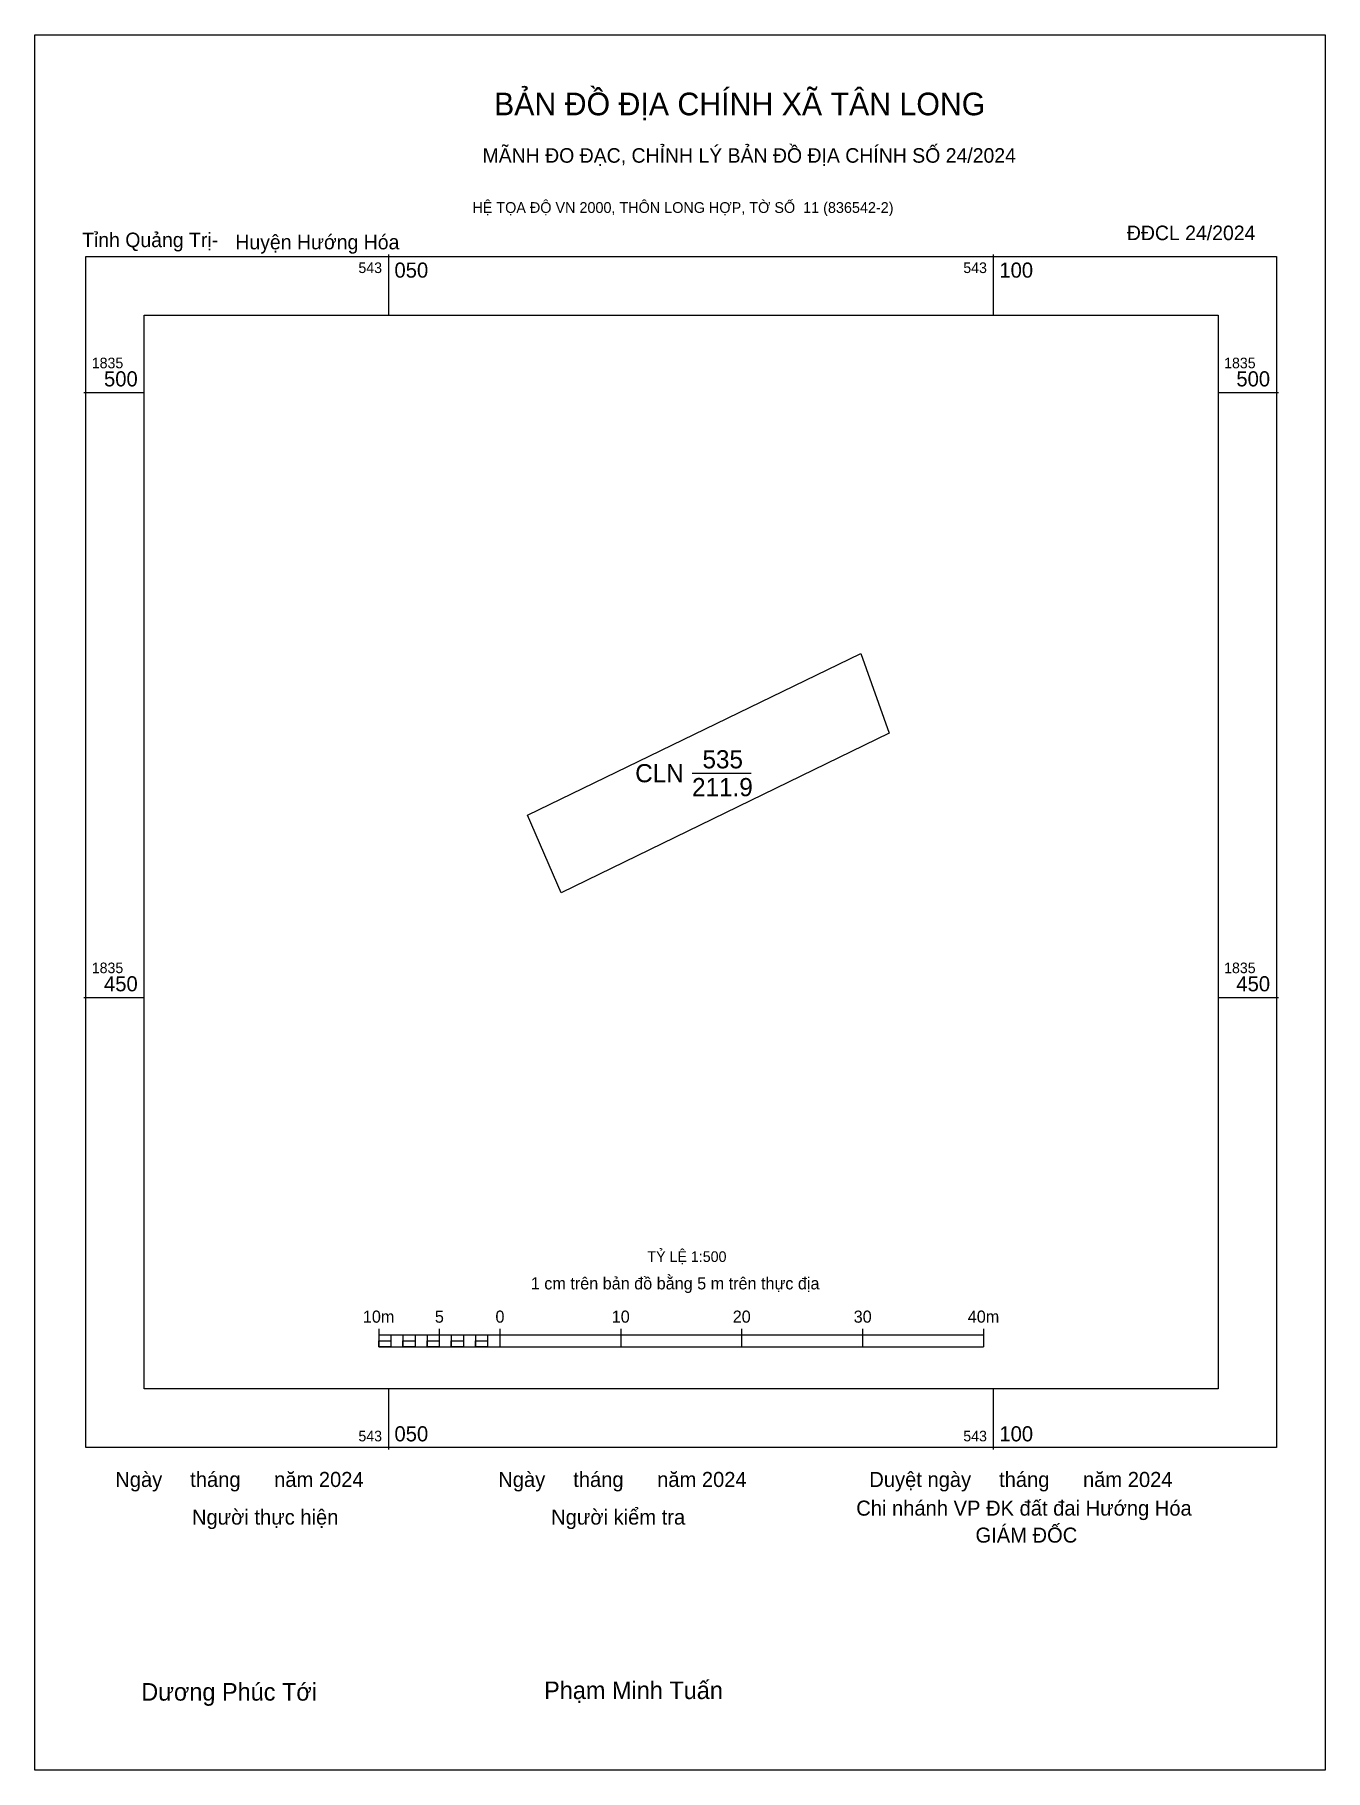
# Model space of a CAD drawing. Extents: x 543021 to 543127, y 1835386 to 1835530.
import ezdxf

# ---------------------------------------------------------------- set-up
doc = ezdxf.new("R2010")
doc.units = 0
for name, color, linetype in [('Level 10', 7, 'Continuous'), ('Level 13', 7, 'Continuous'), ('Level 15', 7, 'Continuous'), ('Level 6', 7, 'Continuous'), ('Level 62', 7, 'Continuous'), ('Level 63', 7, 'Continuous'), ('Level 9', 7, 'Continuous')]:
    doc.layers.add(name, color=color, linetype=linetype)

msp = doc.modelspace()

# ---------------------------------------------------------------- linework, layer by layer
at = {"layer": 'Level 10'}
msp.add_line((543075.1, 1835468.53), (543079.99, 1835468.53), dxfattribs=at)
msp.add_lwpolyline([(543091.39, 1835471.83), (543064.27, 1835458.63), (543061.51, 1835465.06), (543089.04, 1835478.42)], close=True, dxfattribs=at)
at = {"layer": 'Level 15'}
msp.add_lwpolyline([(543020.76, 1835529.57), (543127.44, 1835529.57), (543127.44, 1835386.11), (543020.76, 1835386.11)], close=True, dxfattribs=at)
at = {"layer": 'Level 62'}
msp.add_lwpolyline([(543029.82, 1835506.4), (543118.58, 1835506.4), (543118.58, 1835417.64), (543029.82, 1835417.64)], close=True, dxfattribs=at)
at = {"layer": 'Level 63'}
for p, q in [((543050, 1835511.4), (543050, 1835506.4)), ((543100, 1835511.4), (543100, 1835506.4)), ((543024.82, 1835500), (543029.82, 1835500)), ((543118.58, 1835500), (543123.58, 1835500)), ((543024.82, 1835450), (543029.82, 1835450)), ((543118.58, 1835450), (543123.58, 1835450)), ((543049.2, 1835422.61), (543049.2, 1835421.11)), ((543054.2, 1835422.61), (543054.2, 1835421.11)), ((543059.2, 1835422.61), (543059.2, 1835421.11)), ((543069.2, 1835422.61), (543069.2, 1835421.11)), ((543079.2, 1835422.61), (543079.2, 1835421.11)), ((543089.2, 1835422.61), (543089.2, 1835421.11)), ((543099.2, 1835422.61), (543099.2, 1835421.11)), ((543049.2, 1835422.11), (543099.2, 1835422.11)), ((543049.2, 1835421.11), (543099.2, 1835421.11)), ((543050.2, 1835422.11), (543050.2, 1835421.11)), ((543051.2, 1835422.11), (543051.2, 1835421.11)), ((543052.2, 1835422.11), (543052.2, 1835421.11)), ((543053.2, 1835422.11), (543053.2, 1835421.11)), ((543054.2, 1835422.11), (543054.2, 1835421.11)), ((543055.2, 1835422.11), (543055.2, 1835421.11)), ((543056.2, 1835422.11), (543056.2, 1835421.11)), ((543057.2, 1835422.11), (543057.2, 1835421.11)), ((543058.2, 1835422.11), (543058.2, 1835421.11)), ((543059.2, 1835422.11), (543059.2, 1835421.11)), ((543050, 1835417.64), (543050, 1835412.64)), ((543100, 1835417.64), (543100, 1835412.64))]:
    msp.add_line(p, q, dxfattribs=at)
for points in [[(543024.98, 1835511.24), (543123.42, 1835511.24), (543123.42, 1835412.8), (543024.98, 1835412.8)], [(543049.2, 1835421.61), (543050.2, 1835421.61), (543050.2, 1835421.11), (543049.2, 1835421.11)], [(543049.2, 1835421.61), (543050.2, 1835421.61), (543050.2, 1835421.11), (543049.2, 1835421.11)], [(543051.2, 1835421.61), (543052.2, 1835421.61), (543052.2, 1835421.11), (543051.2, 1835421.11)], [(543053.2, 1835421.61), (543054.2, 1835421.61), (543054.2, 1835421.11), (543053.2, 1835421.11)], [(543055.2, 1835421.61), (543056.2, 1835421.61), (543056.2, 1835421.11), (543055.2, 1835421.11)], [(543057.2, 1835421.61), (543058.2, 1835421.61), (543058.2, 1835421.11), (543057.2, 1835421.11)]]:
    msp.add_lwpolyline(points, close=True, dxfattribs=at)

# ---------------------------------------------------------------- texts
at = {"layer": 'Level 13'}
for s, p in [('535', (543075.96, 1835468.93)), ('CLN', (543070.4, 1835467.78)), ('211.9', (543075.1, 1835466.63))]:
    msp.add_text(s, height=1.5, dxfattribs=at).set_placement(p)
at = {"layer": 'Level 6'}
msp.add_text('TỶ LỆ 1:500', height=0.879, dxfattribs=at).set_placement((543071.41, 1835428.13))
at = {"layer": 'Level 63'}
for s, height, p in [('BẢN ĐỒ ĐỊA CHÍNH XÃ TÂN LONG', 1.8718, (543058.73, 1835522.91)), ('MÃNH ĐO ĐẠC, CHỈNH LÝ BẢN ĐỒ ĐỊA CHÍNH SỐ 24/2024', 1.2011, (543057.78, 1835518.99)), ('HỆ TỌA ĐỘ VN 2000, THÔN LONG HỢP, TỜ SỐ  11 (836542-2)', 0.8891, (543056.94, 1835514.84)), ('543', 0.875, (543047.52, 1835509.87)), ('050', 1.25, (543050.5, 1835509.49)), ('543', 0.875, (543097.52, 1835509.87)), ('100', 1.25, (543100.5, 1835509.49)), ('1835', 0.875, (543025.48, 1835502)), ('1835', 0.875, (543119.08, 1835502)), ('500', 1.25, (543026.49, 1835500.5)), ('500', 1.25, (543120.09, 1835500.5)), ('1835', 0.875, (543025.48, 1835452)), ('1835', 0.875, (543119.08, 1835452)), ('450', 1.25, (543026.49, 1835450.5)), ('450', 1.25, (543120.09, 1835450.5)), ('1 cm trên bản đồ bằng 5 m trên thực địa', 1, (543061.77, 1835425.86)), ('10m', 1, (543047.89, 1835423.11)), ('5', 1, (543053.84, 1835423.11)), ('0', 1, (543058.85, 1835423.11)), ('10', 1, (543068.46, 1835423.11)), ('20', 1, (543078.46, 1835423.11)), ('30', 1, (543088.46, 1835423.11)), ('40m', 1, (543097.89, 1835423.11)), ('543', 0.875, (543047.52, 1835413.3)), ('050', 1.25, (543050.5, 1835413.3)), ('543', 0.875, (543097.52, 1835413.3)), ('100', 1.25, (543100.5, 1835413.3)), ('Ngày     tháng      năm 2024', 1.2442, (543027.42, 1835409.53)), ('Ngày     tháng      năm 2024', 1.2442, (543059.08, 1835409.53)), ('Duyệt ngày     tháng      năm 2024', 1.2442, (543089.75, 1835409.53)), ('Người kiểm tra', 1.2442, (543063.45, 1835406.42)), ('Chi nhánh VP ĐK đất đai Hướng Hóa', 1.2442, (543088.67, 1835407.16)), ('Người thực hiện', 1.2442, (543033.76, 1835406.42)), ('GIÁM ĐỐC', 1.244, (543098.53, 1835404.93)), ('Phạm Minh Tuấn', 1.4512, (543062.87, 1835392)), ('Dương Phúc Tới', 1.4512, (543029.57, 1835391.87))]:
    msp.add_text(s, height=height, dxfattribs=at).set_placement(p)
at = {"layer": 'Level 9'}
for s, p in [('Tỉnh Quảng Trị-', (543024.68, 1835512.01)), ('Huyện Hướng Hóa', (543037.35, 1835511.83)), ('ĐĐCL 24/2024', (543111.04, 1835512.59))]:
    msp.add_text(s, height=1.2011, dxfattribs=at).set_placement(p)

doc.saveas('drawing.dxf')
